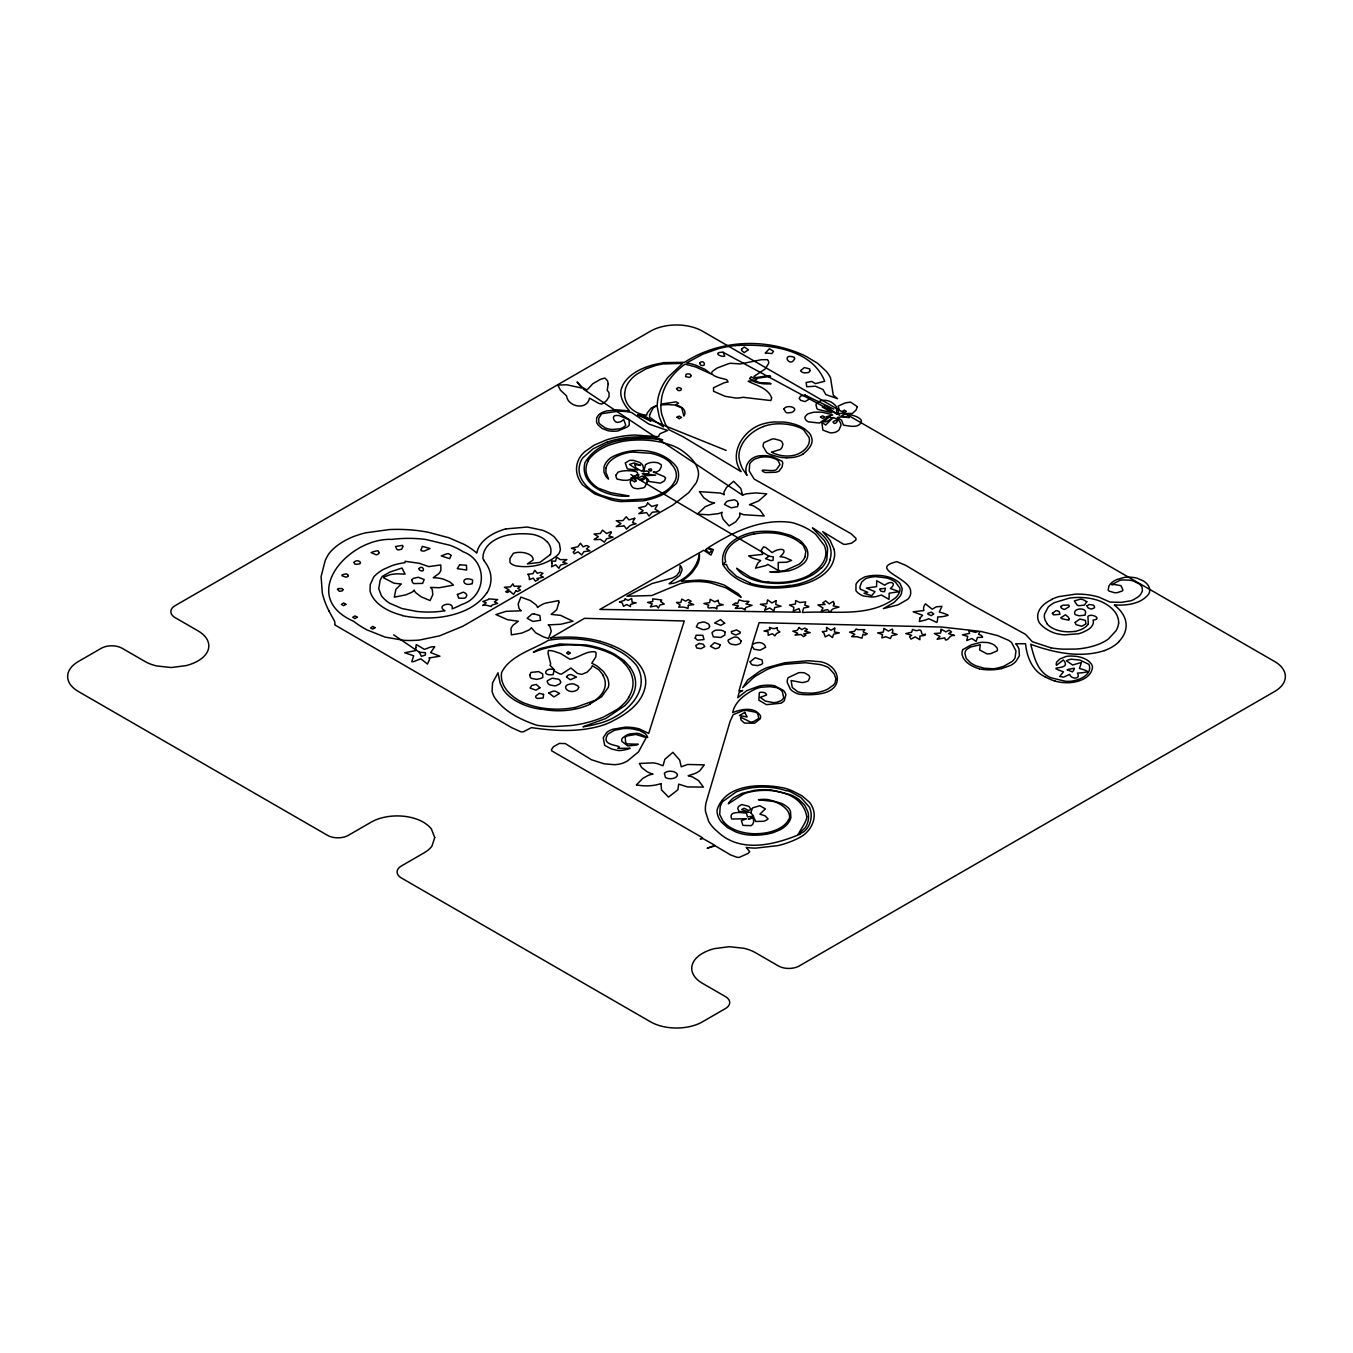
<?xml version="1.0" encoding="UTF-8"?>
<svg xmlns="http://www.w3.org/2000/svg" width="1353" height="1353" viewBox="0 0 1353 1353"><rect width="100%" height="100%" fill="white"/><g stroke="black" fill="none" stroke-linecap="round" stroke-linejoin="round"><path stroke-width="1.5" d="M1088.302 623.97L1087.93 616.325C1092.057 612.841 1102.644 619.133 1093.072 620.08A18.587 10.739 0 0 1 1092.717 624.815L1091.262 626.997A20.887 12.059 0 0 1 1085.021 631.208A21.547 12.431 0 0 1 1078.375 633.779L1064.591 634.845A30.493 17.606 0 0 1 1056.794 633.694L1054.985 633.221A39.575 22.849 0 0 1 1039.087 622.363A37.478 21.631 0 0 1 1052.279 599.362M605.975 468.02L605.873 472.214L608.546 479.08A27.009 15.593 0 0 1 605.467 475.647L603.912 471.96L603.962 467.225A34.434 19.889 0 0 1 610.981 457.635C630.972 446.27 661.651 447.775 676.618 466.937A50.535 29.174 0 0 1 676.483 483.309L665.828 492.881A53.241 30.747 0 0 1 642.709 500.881L620.79 501.608A42.873 24.76 0 0 1 611.218 499.9L594.593 493.896L582.568 484.898A65.164 37.63 0 0 1 577.849 461.508L579.338 458.193A54.154 31.271 0 0 1 584.581 451.851L594.102 445.188L606.161 440.046A67.413 38.916 0 0 1 634.828 435.023L658.674 436.731L659.131 435.057A10.401 6.004 0 0 1 660.281 433.603L667.621 430.491L648.696 423.979L631.428 412.445A38.172 22.037 0 0 0 618.22 411.177L601.628 413.747L598.736 418.331L598.787 422.424A12.887 7.442 0 0 0 600.208 424.385L605.315 427.988A16.219 9.37 0 0 0 612.114 429.493L619.945 428.816A10.892 6.291 0 0 0 623.462 427.176L624.663 426.347A5.344 3.095 0 0 0 625.746 425.096L623.716 419.548L620.976 421.595A5.886 3.399 0 0 1 618.778 422.119C614.752 424.132 610.474 415.32 616.207 415.472A10.418 6.021 0 0 1 619.319 415.642L629.162 419.819L629.23 425.13A22.037 12.718 0 0 1 627.2 427.074L617.949 430.947A13.885 8.017 0 0 1 612.723 431.184L611.336 431.133A14.443 8.338 0 0 1 607.48 430.558L602.153 428.461L598.415 425.316A21.952 12.667 0 0 1 596.521 421.612L596.707 417.789L598.55 414.982A14.748 8.524 0 0 1 602 412.631A18.519 10.689 0 0 1 606.567 410.974L617.036 409.824L629.483 410.94C624.139 404.733 618.676 396.328 621.602 387.821M804.934 556.996L805.813 551.364L803.547 545.919A25.944 14.984 0 0 0 800.519 542.925M660.957 783.641L661.549 789.915L668.517 797.086L677.954 789.695L678.665 784.148L687.476 786.922L703.408 787.091L698.571 780.58L692.618 777.028A18.553 10.706 0 0 0 688.153 775.743L695.222 773.426A27.686 15.982 0 0 0 699.856 770.669L704.321 764.868L687.662 764.462L681.252 766.813L679.696 760.098L672.881 752.336L664.83 759.337L663.021 765.764L657.744 763.802A25.893 14.951 0 0 0 653.178 762.855L639.394 763.464L641.61 767.54L646.971 771.616A29.665 17.132 0 0 0 652.992 774.136A17.149 9.894 0 0 0 648.493 775.286L642.793 778.381L636.468 784.841M550.485 554.493L539.965 562.374L527.366 563.897L532.93 560.125A5.344 3.078 0 0 0 533.082 558.874L532.93 558.434A11.196 6.461 0 0 0 530.883 555.508L529.344 554.493A13.834 7.983 0 0 0 517.81 552.43A12.025 6.934 0 0 0 513.345 553.326L509.929 558.586L509.996 562.408A8.338 4.82 0 0 0 511.637 564.083L513.294 564.945A14.612 8.439 0 0 0 516.017 565.875C530.934 568.429 547.694 564.658 558.671 553.986A29.969 17.301 0 0 0 560.362 549.284L559.381 543.483L554.392 537.04A40.556 23.407 0 0 0 542.756 530.325L527.399 527.027L506.208 528.888M486.573 593.138C476.087 608.596 456.79 615.175 438.998 617.357A73.316 42.332 0 0 1 402.602 615.716M1119.083 641.576L1117.866 642.76A43.397 25.064 0 0 1 1104.488 650.573M803.022 453.999C807.859 450.075 814.1 444.122 811.529 437.273A29.174 16.845 0 0 0 809.128 432.892L804.883 429.053A34.958 20.177 0 0 0 783.252 422.035L773.73 422.001A28.142 16.253 0 0 0 764.952 423.421C744.674 427.751 727.643 452.663 741.072 471.622L683.096 436.765L669.228 429.865L665.422 424.284L661.854 414.711A101.424 58.568 0 0 1 660.957 404.919M769.045 556.201L765.51 558.586L770.331 560.463A4.871 2.807 0 0 0 771.92 560.497L773.07 560.362L773.256 556.827L769.045 556.201L630.904 474.632M616.579 709.801L603.878 716.836A82.516 47.643 0 0 1 572.031 725.462L554.527 726.595A70.779 40.861 0 0 1 537.023 725.309C521.243 719.965 504.246 711.881 494.606 697.556A57.689 33.318 0 0 1 492.069 691.079L492.56 682.893L497.989 672.796L500.272 683.62L503.519 690.131A58.314 33.673 0 0 0 519.772 702.951L522.173 704.067A53.748 31.034 0 0 0 535.619 708.38L541.386 709.361M962.862 649.575L971.369 644.806L979.724 642.624A11.517 6.647 0 0 1 982.193 642.286L987.149 642.506A14.697 8.49 0 0 1 994.709 645.381L997.009 647.884A11.027 6.376 0 0 1 997.279 650.776L990.684 653.668A9.319 5.378 0 0 1 986.827 653.803L979.623 649.914L980.282 644.738L970.676 646.954L966.499 649.541A19.5 11.264 0 0 0 964.909 653.414L966.127 658.218L970.253 662.564A29.394 16.963 0 0 0 976.511 666.031L984.206 668.23L992.595 668.737A19.737 11.399 0 0 0 997.668 668.044L1003.706 666.285L1011.824 661.685A23.305 13.462 0 0 0 1015.122 657.71L1015.951 650.928L1011.587 642.523A31.812 18.367 0 0 0 1008.628 640.358L997.449 635.538L980.113 631.259L978.557 634.286L980.756 635.166A6.241 3.602 0 0 1 982.109 636.35L982.566 637.28L977.424 637.466L976.156 641.423L971.826 638.481L966.786 640.561L967.733 636.384L962.423 634.845L969.644 633.373L968.647 630.549L975.564 632.358L978.659 631.174L941.789 627.048L759.118 622.668L752.217 644.688C756.327 641.745 764.141 641.204 765.646 647.275L760.014 650.218L753.993 649.22L752.048 645.888L738.907 691.163L742.662 690.504L739.076 692.651L737.757 697.708L746.771 690.622L759.422 685.988A26.451 15.272 0 0 1 769.519 685.193L770.906 685.261A14.866 8.592 0 0 1 774.812 685.836L783.387 690.402A21.208 12.245 0 0 1 785.873 694.782L784.25 700.719A14.968 8.642 0 0 1 781.002 703.188L766.458 704.676L758.83 700.161L759.337 692.685A3.129 1.81 0 0 1 760.42 692.313L762.923 692.313A5.869 3.382 0 0 1 765.223 693.04L766.559 694.427A2.537 1.471 0 0 1 766.373 695.087L760.234 697.353L765.324 701.091L773.392 702.613A11.247 6.494 0 0 0 777.011 702.224L781.07 700.685A12.904 7.442 0 0 0 783.691 697.522L782.372 691.671A18.993 10.959 0 0 0 779.497 689.1A17.775 10.266 0 0 0 776.943 687.696L770.026 686.647L760.893 687.256A29.681 17.132 0 0 0 755.65 688.897C745.807 693.632 735.034 701.125 732.7 712.541C741.326 709.124 754.467 706.367 760.386 715.636A9.505 5.48 0 0 1 760.521 717.378A6.883 3.974 0 0 1 760.285 718.697L754.653 723.195L744.556 723.094L741.41 720.405A11.061 6.376 0 0 1 740.666 718.071L740.751 717.225L750.78 722.198A15.272 8.811 0 0 0 753.841 721.453L758.847 718.308L757.697 713.775A9.539 5.513 0 0 0 755.481 712.152L746.518 710.46A18.249 10.536 0 0 0 742.848 710.697L733.174 714.672L730.062 721.487L706.351 801.652A76.056 43.905 0 0 0 705.505 811.496L708.6 821.153A63.574 36.7 0 0 0 717.665 831.723C740.362 853.523 774.592 844.898 800.113 834.175L798.016 834.006C807.876 832.822 812.747 820.155 810.768 811.377A67.684 39.068 0 0 0 809.5 807.234L800.841 797.492L790.71 791.826A32.76 18.908 0 0 0 786.516 790.49M663.545 492.492L659.452 494.589A46.577 26.891 0 0 1 644.924 499.037L623.919 500.221A50.636 29.242 0 0 1 604.013 496.128C590.754 492.526 575.786 479.757 579.71 464.671A43.584 25.166 0 0 1 582.94 457.754L593.104 448.807L607.311 441.873M594.288 700.617L574.991 707.602M589.705 704.169L601.679 696.727L608.275 687.409A36.446 21.039 0 0 0 608.782 684.483A50.974 29.428 0 0 0 607.108 677.007L603.353 671.342L597.502 666.369A38.662 22.324 0 0 0 591.751 663.258L595.861 656.78L596.098 653.161A8.794 5.074 0 0 0 595.151 651.808C585.832 650.759 578.594 657.947 570.019 659.283L560.666 653.567L553.512 651.097A19.297 11.145 0 0 0 548.439 650.438L547.999 653.279L550.671 663.917A12.837 7.408 0 0 1 550.011 665.287L554.493 669.904C546.206 666.302 540.304 676.331 553.123 674.589L553.918 670.851L559.736 673.879A3.721 2.148 0 0 0 561.596 674.031L570.983 667.993L577.359 673.354L581.655 674.403L587.084 672.187L591.176 667.976A29.462 17.014 0 0 0 592.276 665.693L598.889 669.82L603.489 675.485M1104.488 650.573C1080.37 658.37 1053.919 652.721 1030.732 644.299C1033.692 655.545 1036.499 668.467 1046.698 675.519A35.127 20.278 0 0 0 1051.129 677.836L1065.674 681.303A21.293 12.295 0 0 0 1073.589 680.897M763.481 426.567C750.932 431.049 738.264 443.226 738.958 457.314A106.16 61.291 0 0 0 742.476 468.713L747.008 475.427C742.966 466.227 750.036 456.79 759.49 455.826A22.24 12.837 0 0 1 772.834 456.824L782.051 461.204A14.9 8.608 0 0 1 782.778 463.166L782.068 467.005L778.973 471.25A20.819 12.025 0 0 1 775.523 472.282L765.629 472.569A7.628 4.397 0 0 1 763.143 471.554C758.12 468.02 773.848 472.518 776.605 469.44L780.004 464.468L778.076 460.629A13.276 7.661 0 0 0 775.607 458.988L770.821 457.399A16.743 9.674 0 0 0 759.845 457.399L755.786 458.633A13.192 7.611 0 0 0 752.606 460.629A19.01 10.976 0 0 0 749.731 463.876L749.224 471.013L754.128 479.047L850.749 533.522L855.789 538.122A9.133 5.277 0 0 1 855.891 539.982L851.646 543.162L845.456 544.396A7.103 4.11 0 0 1 843.257 544.109L822.709 531.661L830.032 540.202L834.141 549.419M1075.06 631.614L1081.284 629.5A22.375 12.921 0 0 0 1088.336 623.97M1001.626 668.568L1010.59 665.422A24.371 14.071 0 0 0 1016.154 661.11L1019.367 655.799L1018.995 649.068A35.854 20.701 0 0 0 1015.68 643.757L1025.523 643.707C1026.826 656.848 1032.305 671.02 1045.108 676.821M620.959 441.585L610.271 444.697A56.555 32.641 0 0 0 593.477 454.439L590.517 457.432A52.699 30.426 0 0 0 588.166 460.612M753.841 533.911L748.649 535.264A45.292 26.147 0 0 0 726.24 552.125L725.208 555.339A38.949 22.494 0 0 0 725.715 561.901L722.891 564.167C719.221 542.367 745.604 531.053 763.549 531.306A45.41 26.214 0 0 1 779.988 532.456L790.626 535.348L799.2 539.881A32.996 19.06 0 0 1 803.936 544.633C809.5 550.164 809.263 559.652 802.633 564.167A33.385 19.28 0 0 1 788.241 570.949L776.115 572.353A26.35 15.204 0 0 1 769.857 571.845L779.869 571.389L767.743 564.37A11.703 6.748 0 0 1 766.001 565.554L755.549 568.159L757.798 563.152L760.69 560.548L752.606 558.129A23.17 13.378 0 0 1 748.716 555.88L762.618 554.392L761.367 549.944L763.582 546.883A11.23 6.477 0 0 1 765.883 547.559L772.14 552.65C778.838 547.508 789.949 548.117 780.106 556.743A15.898 9.167 0 0 1 784.977 557.504L791.59 560.43L786.516 562.273L778.195 562.408L778.296 569.292L779.616 571.237A26.265 15.171 0 0 0 785.416 570.391L799.133 564.218A35.499 20.498 0 0 0 804.934 556.996M805.018 395.11L800.553 396.057L799.2 398.357L800.688 400.336L805.001 401.604L810.413 398.425L805.018 395.11L833.803 409.096M799.133 585.511C773.037 590.635 738.281 589.756 722.773 564.438L726.595 564.607A35.719 20.616 0 0 0 728.574 568.852L736.489 576.327L750.086 582.957M723.026 352.237C712.439 352 720.422 357.547 724.751 356.11L723.026 352.237L839.706 415.286M663.156 362.638L684.533 362.3C712.371 344.338 747.346 339.299 779.396 346.926A102.71 59.295 0 0 1 805.965 356.296L817.601 363.281L826.429 371.466A66.179 38.205 0 0 1 830.556 377.994L833.279 395.228L837.524 398.678L825.787 394.552L822.962 389.529L815.47 386.214L806.76 386.755L806.134 382.51L811.749 381.445L815.419 383.609L824.704 381.275C811.445 347.873 766.83 343.747 735.609 345.556M630.938 451.97L650.979 453.34A43.617 25.183 0 0 1 664.408 458.177L666.217 459.36A45.292 26.147 0 0 1 670.851 463.284M660.957 404.919L668.433 404.547A24.253 14.004 0 0 0 674.369 404.919L681.692 407.862L683.874 416.031L684.753 414.339A14.832 8.558 0 0 0 679.527 406.171L675.722 404.784L678.58 403.126L676.077 401.875L661.16 404.057C661.076 387.618 672.34 373.411 685.058 364.126L695.73 366.984L711.171 374.02L705.184 369.454L695.797 365.225A48.979 28.278 0 0 0 686.732 362.858L702.714 354.215L718.24 348.736A67.735 39.119 0 0 1 735.592 345.539M533.911 613.822L539.864 615.514L540.524 620.3L532.93 621.433L527.163 618.321L531.763 614.194A4.719 2.723 0 0 1 533.911 613.822M1114.635 604.96C1126.508 605.62 1140.427 604.199 1148.46 594.373A21.005 12.126 0 0 0 1149.576 591.735L1149.678 589.164A24.05 13.885 0 0 0 1143.42 580.961L1137.264 578.255A17.995 10.384 0 0 0 1130.753 577.241A16.726 9.657 0 0 0 1124.36 577.393L1116.8 579.541A23.677 13.665 0 0 0 1108.885 586.069L1108.175 590.009A6.055 3.501 0 0 0 1109.24 591.143L1114.382 592.665A10.063 5.818 0 0 0 1117.392 592.631L1122.161 591.024A5.108 2.96 0 0 0 1122.956 589.925L1120.893 585.646L1114.415 584.496A13.665 7.881 0 0 0 1111.692 584.75L1119.54 580.437A14.528 8.389 0 0 1 1122.652 579.947L1129.095 580.116A18.519 10.689 0 0 1 1133.679 581.114L1139.649 584.208A14.071 8.118 0 0 1 1141.12 585.866A14.511 8.372 0 0 1 1142.169 587.557L1142.406 591.109L1140.545 594.542A23.39 13.513 0 0 1 1137.095 597.569L1134.93 598.821A15.729 9.082 0 0 1 1131.091 600.715L1121.755 602.322L1110.086 602.119L1099.093 597.214A45.799 26.434 0 0 0 1075.956 594.102L1058.756 596.622A36.007 20.785 0 0 0 1052.076 599.193M786.82 457.821L784.808 457.754A25.267 14.595 0 0 1 777.011 456.519L772.648 455.183A14.731 8.507 0 0 1 766.745 452.595L763.092 446.439A21.039 12.143 0 0 1 763.955 442.617L772.089 439.015A6.291 3.636 0 0 1 774.829 439.032L780.089 440.469A7.56 4.363 0 0 1 781.763 441.619L782.947 444.122L782.102 447.268A18.739 10.824 0 0 1 780.343 449.467L771.464 452.156C783.167 458.312 800.029 457.821 807.792 445.83A31.829 18.384 0 0 0 809.111 437.526L803.699 429.95A23.677 13.665 0 0 0 799.065 427.345L795.023 425.958A34.772 20.075 0 0 0 783.759 423.979L781.408 423.844A29.022 16.76 0 0 0 763.413 426.499M419.362 652.264L425.434 652.653L425.4 655.021L421.426 656.357L419.362 652.264L393.622 634.828M979.318 668.889L980.587 669.109A33.47 19.331 0 0 0 1001.609 668.568M1051.01 647.85L1032.373 641.745L1025.473 634.337L970.372 604.047L905.867 565.402L896.904 561.647C867.425 568.784 911.432 578.035 910.637 591.751A23.644 13.648 0 0 1 910.417 594.948A21.817 12.6 0 0 1 907.677 599.345L898.071 604.842L883.323 608.647L894.13 602.423L899.593 596.825A33.639 19.416 0 0 0 901.487 593.426L902.214 588.64L900.033 583.532A18.908 10.925 0 0 0 895.72 580.183A24.016 13.868 0 0 0 885.2 576.209L883.188 575.837A27.432 15.847 0 0 0 874.731 575.397A25.217 14.562 0 0 0 864.567 577.004L860.288 579.439A24.658 14.24 0 0 0 856.009 584.175L855.908 590.483A14.815 8.558 0 0 0 858.276 593.088L858.952 593.561A13.04 7.526 0 0 0 863.637 595.98L871.197 597.011A17.893 10.334 0 0 0 875.915 596.639L881.53 595.032L889.006 599.379L889.158 593.223L899.221 591.65L890.359 588.487C896.785 583.735 891.644 579.608 884.727 585.223L876.727 580.708L876.575 586.627L866.41 588.081L874.985 591.667L871.687 595.692L864.009 593.24L867.747 592.276L860.204 589.164A27.686 15.982 0 0 1 860.034 586.475L861.675 582.078L864.973 579.152A12.803 7.391 0 0 1 869.556 577.477L870.351 577.308A18.993 10.959 0 0 1 875.949 576.649L886.824 578.002A24.929 14.393 0 0 1 895.5 582.145L899.846 588.065A19.027 10.976 0 0 1 899.711 591.396A31.965 18.452 0 0 1 895.652 597.705C869.116 618.152 833.431 610.423 802.397 612.503L803.614 608.038L808.215 607.108A2.249 1.302 0 0 0 808.874 606.482L804.764 605.18L805.711 601.899L799.877 602.491L795.649 600.58L795.429 604.047L789.492 605.028L793.89 607.345L793.281 611.049L798.997 608.596L800.283 612.216L599.836 609.442L703.763 550.265L710.968 555.085L713.352 549.622L708.177 547.728C732.531 532.321 760.978 518.3 790.676 522.376A24.523 14.156 0 0 1 796.663 524.017A61.088 35.279 0 0 1 815.876 534.503L824.214 545.377A51.566 29.766 0 0 1 811.259 573.604M663.071 442.634L672.018 445.425A48.809 28.176 0 0 1 681.286 450.092C688.863 455.572 697.252 462.608 698.436 472.501A43.634 25.2 0 0 1 697.827 478.252A56.741 32.76 0 0 1 696.102 482.987L688.745 492.644L672.83 505.041L462.827 626.27L439.573 635.842L419.633 640.02A50.281 29.022 0 0 1 412.479 640.426A49.52 28.599 0 0 1 403.634 640.307L384.979 637.077L366.917 629.855A99.834 57.638 0 0 1 353.809 621.416C297.068 596.419 348.195 537.445 391.964 539.39A79.641 45.985 0 0 1 425.603 539.424L450.38 545.394A65.299 37.698 0 0 1 463.2 551.804C488.027 560.852 487.266 596.538 461.627 604.52A74.364 42.924 0 0 1 452.105 608.884C454.591 600.444 434.685 605.062 444.985 610.744L440.757 611.336A61.832 35.702 0 0 1 416.47 611.387L401.892 608.512L389.732 603.252A40.201 23.204 0 0 1 383.339 598.009A34.958 20.177 0 0 1 381.258 595.455L378.739 588.656L380.142 580.336A54.56 31.508 0 0 1 382.358 576.344L390.019 572.015L401.993 568.023L405.105 574.146L397.528 573.824A26.959 15.559 0 0 0 390.087 574.704L384.184 576.936A2.841 1.641 0 0 0 383.559 577.832L394.095 583.244L401.317 583.972L395.922 589.282L394.315 597.18L405.849 594.863L411.786 592.326A14.308 8.27 0 0 0 413.883 590.466L414.204 590.026A18.671 10.773 0 0 0 415.675 592.648L421.223 596.859L430.085 600.563L432.791 594.796L432.351 589.773A15.779 9.116 0 0 0 430.491 587.405L439.319 587.726L453.407 585.139L450.059 582.061L443.869 579.287A23.559 13.598 0 0 0 436.376 577.883L433.231 577.748L438.913 573.554A24.134 13.936 0 0 0 440.909 570.154L440.807 564.945L428.749 566.603L419.159 563.271L405.071 561.309L404.919 562.713A41.842 24.151 0 0 0 392.184 565.571L383.457 569.376A49.503 28.582 0 0 0 373.699 576.987L370.248 584.597L370.029 590.872A54.306 31.356 0 0 0 402.771 615.48M1055.239 681.151L1053.784 680.728A57.502 33.199 0 0 1 1045.108 676.821M650.607 421.138L637.669 414.762L726.172 450.431M611.59 647.258L621.145 652.214A86.744 50.078 0 0 1 636.773 665.744C653.009 692.804 621.399 718.832 596.927 723.906A56.285 32.489 0 0 1 582.974 726.764L605.586 718.595L624.714 705.742A81.434 47.017 0 0 0 633.559 693.345A72.402 41.808 0 0 0 629.602 666.741M583.312 389.089L742.577 495.181A17.082 9.86 0 0 1 746.687 493.794L755.82 492.915L766.711 493.845L758.695 500.914L749.444 504.686A17.589 10.147 0 0 1 753.739 505.988L759.912 510.047L764.208 516L743.643 514.698A16.49 9.522 0 0 1 739.668 513.024L739.82 513.988A20.024 11.551 0 0 1 739.482 516.778L735.761 521.801L729.098 525.86L723.212 519.4L721.555 515.036A16.168 9.336 0 0 1 722.181 512.28A19.568 11.298 0 0 1 717.936 513.717L708.617 514.783L697.37 514.123L705.167 506.749L714.553 502.826L712.862 502.589A13.462 7.763 0 0 1 709.26 501.54L703.695 497.701L699.416 491.613L720.185 493.05A17.724 10.232 0 0 1 724.227 494.758A17.538 10.114 0 0 1 724.075 491.9L726.426 487.537L733.614 481.296L740.801 488.45L742.577 495.181M623.632 662.496L620.959 660.061A62.272 35.956 0 0 0 612.875 654.548C588.267 642.286 558.654 641.779 533.386 652.383A37.157 21.445 0 0 1 540.253 648.594L559.685 643.977L586.137 644.941A69.003 39.846 0 0 1 614.482 654.159L624.105 660.67L629.686 666.725M547.322 541.944L543.754 538.849A25.876 14.934 0 0 0 533.133 534.469A43.567 25.149 0 0 0 513.92 534.232C500.627 535.111 482.446 543.111 482.953 558.637A10.046 5.801 0 0 0 484.019 560.108M723.5 821.964L719.678 814.455L720.219 806.625A50.602 29.208 0 0 1 722.688 801.585L736.167 791.962A46.002 26.553 0 0 1 786.245 790.761M1047.205 623.834L1045.209 620.334A34.332 19.821 0 0 1 1044.482 614.161L1048.186 607.108A26.485 15.289 0 0 1 1050.571 605.062A30.544 17.623 0 0 1 1054.444 602.609L1069.36 598.111A39.541 22.832 0 0 1 1088.235 598.094C1098.45 599.497 1108.953 603.827 1115.227 612.334A47.93 27.669 0 0 1 1118.643 623.056M328.897 610.863L334.631 621.331A29.884 17.251 0 0 1 334.8 624.883L511.688 727.66L520.871 731.821A5.818 3.366 0 0 0 523.476 731.719L531.425 727.61C554.442 731.026 578.492 732.43 601.07 725.749A58.805 33.943 0 0 0 609.713 722.485C624.646 715.162 641.051 705.065 645.026 687.595A72.673 41.96 0 0 0 643.064 670.665A81.298 46.932 0 0 0 600.478 641.423M660.957 783.641A29.225 16.879 0 0 1 636.451 784.841M611.438 647.377A69.815 40.302 0 0 0 548.472 640.273C533.167 649.525 509.489 655.816 501.574 672.644C499.545 686.275 511.485 697.252 522.715 702.478A33.791 19.517 0 0 0 526.909 704.017A55.287 31.914 0 0 0 574.907 707.433M623.53 662.53A71.371 41.199 0 0 1 628.57 697.37M628.773 697.421A69.578 40.167 0 0 1 616.545 709.784M589.874 704.304A49.672 28.684 0 0 1 541.572 709.073M603.032 675.57A45.427 26.231 0 0 1 594.491 700.719M753.942 534.08A39.846 23.001 0 0 1 800.316 543.01M637.669 414.779A14.545 8.406 0 0 1 650.59 421.138M803.141 454.067A20.785 11.991 0 0 1 786.82 457.737M834.091 549.419A55.913 32.269 0 0 1 833.414 560.785A55.761 32.201 0 0 1 799.031 585.359M789.983 585.342A52.141 30.104 0 0 1 749.883 583.16M790.135 585.612A61.46 35.482 0 0 0 799.133 583.803A55.084 31.812 0 0 0 830.049 559.99M829.829 559.956A59.904 34.586 0 0 0 812.426 527.907L824.265 540.54A64.623 37.309 0 0 1 827.647 549.183L826.751 559.804A51.448 29.698 0 0 1 821.457 568.108M821 567.972A48.843 28.193 0 0 1 769.942 583.075A40.658 23.475 0 0 1 736.641 568.226L750.086 577.004L761.739 581.232A28.582 16.507 0 0 0 767.946 582.145M811.563 573.79A46.425 26.806 0 0 1 768.014 581.942M1051.01 647.85A63.997 36.937 0 0 0 1063.221 649.169L1075.703 649.068A50.078 28.92 0 0 0 1098.873 644.146A39.727 22.933 0 0 0 1108.581 638.836L1116.107 630.65A51.718 29.851 0 0 0 1118.66 623.056M1074.925 631.327A23.762 13.716 0 0 1 1047.104 623.851M1114.331 605.095A57.959 33.47 0 0 1 1118.914 641.525M1073.538 680.796A23.593 13.615 0 0 0 1088.844 664.323L1079.931 660.078L1071.356 659.215A9.268 5.361 0 0 0 1068.413 659.875L1066.367 660.822L1072.658 664.999L1081.436 662.446L1079.44 668.45L1084.057 669.82A22.663 13.073 0 0 1 1088.049 671.748A36.835 21.276 0 0 1 1077.377 673.084C1081.351 679.46 1071.119 679.561 1069.631 674.369L1063.712 677.092L1059.636 676.517L1063.509 671.764C1042.3 664.678 1073.386 671.697 1063.357 659.96L1056.422 665.355L1056.27 663.883A12.566 7.255 0 0 1 1056.913 661.82L1059.974 658.911L1065.995 656.493A18.35 10.587 0 0 1 1071.813 656.019L1076.413 656.357A21.919 12.651 0 0 1 1089.351 661.718L1091.431 664.12A18.249 10.536 0 0 1 1092.48 667.452C1091.008 678.902 1076.328 683.045 1066.333 682.724A28.024 16.185 0 0 1 1055.239 681.151M979.369 668.839A31.931 18.435 0 0 1 963.048 657.44L962.101 654.615A24.726 14.274 0 0 1 962.846 649.575M756.767 833.752A35.026 20.227 0 0 1 723.838 821.88M788.664 819.461A33.571 19.382 0 0 1 756.767 833.668M789.171 819.529A27.956 16.135 0 0 0 785.112 808.029A32.371 18.688 0 0 0 779.396 803.851L777.637 802.989A30.679 17.724 0 0 0 773.831 801.5L758.407 799.724A23.052 13.31 0 0 1 768.403 799.623L781.273 803.276A34.417 19.872 0 0 1 787.361 807.048L788.579 808.113A28.312 16.337 0 0 1 790.507 811.479L790.879 817.601A35.466 20.481 0 0 1 779.802 829.913L773.679 832.501A42.18 24.354 0 0 1 752.708 835.19L750.915 835.105A37.698 21.766 0 0 1 745.537 834.598A36.26 20.938 0 0 1 735.592 831.858L727.61 827.681L721.724 822.421A47.27 27.297 0 0 1 717.039 810.159C724.988 783.455 762.297 783.218 785.028 788.241A64.217 37.072 0 0 1 791.877 790.659L801.974 795.801L809.432 802.211A40.032 23.119 0 0 1 812.155 806.608C817.652 817.432 811.428 830.438 801.652 836.357A72.081 41.622 0 0 1 777.992 845.608L755.701 848.111A46.915 27.094 0 0 1 746.196 847.435L749.731 851.646A27.229 15.729 0 0 1 747.921 853.472L739.414 857.312A7.323 4.228 0 0 1 737.047 857.312L730.654 854.961L715.196 845.845L707.145 848.213L714.925 845.371L703.239 838.708L700.245 838.928L702.562 837.761L551.787 750.898A6.477 3.738 0 0 1 551.466 749.647L553.445 746.704L559.347 743.423L565.283 743.575L591.43 759.743L604.081 763.802L614.431 764.682A19.771 11.416 0 0 0 620.215 763.904L622.498 763.278A42.112 24.32 0 0 0 627.538 760.91L638.548 751.845L646.21 737.622L635.876 734.442L627.065 735.964A6.444 3.721 0 0 0 625.221 737.385L625.576 742.222A18.671 10.773 0 0 0 626.963 743.913L638.21 744.218A7.56 4.363 0 0 1 636.586 745.029L627.775 745.926L622.059 741.545A8.828 5.091 0 0 1 621.585 740.277A11.247 6.494 0 0 1 622.752 737.757L626.557 735.102A14.984 8.659 0 0 1 630.549 733.816L636.502 733.343A11.703 6.765 0 0 1 639.445 733.715L647.715 737.453L646.92 735.677A16.557 9.556 0 0 0 644.823 733.377L639.411 730.502L632.426 728.861A26.333 15.204 0 0 0 623.209 728.591L614.6 730.231L608.275 733.816A12.752 7.357 0 0 0 606.922 736.083C601.138 747.076 625.39 744.657 617.78 748.361L630.126 748.26L628.621 748.835A21.563 12.448 0 0 1 618.456 750.594L611.657 749.038L604.673 745.385L603.252 737.689L606.956 732.193A22.477 12.972 0 0 1 612.588 729.318L625.171 727.17A29.428 16.98 0 0 1 639.614 729.013L648.713 733.394L684.263 620.976L584.513 618.321L550.485 638.109A77.29 44.615 0 0 1 600.512 641.39M328.931 610.863A202.696 117.034 0 0 1 322.318 593.02L321.084 576.581L325.244 560.396A119.267 68.851 0 0 1 329.1 553.411A73.333 42.332 0 0 1 352.693 536.904A70.457 40.675 0 0 1 365.631 532.845L389.309 529.564A99.547 57.469 0 0 1 428.038 532.203L448.858 537.75L464.13 544.396A78.119 45.106 0 0 1 476.459 552.819M476.882 552.853A52.158 30.104 0 0 1 506.123 528.803M547.356 541.944A34.518 19.923 0 0 1 550.383 554.476M483.596 560.227A74.703 43.127 0 0 1 486.776 593.172M621.01 441.67A60.885 35.144 0 0 1 663.071 442.651M588.42 460.663A48.674 28.109 0 0 0 598.161 488.112L610.744 492.729L629.094 495.942C610.304 498.208 579.202 486.37 584.868 462.895C599.886 436.715 636.299 436.664 662.682 439.793A59.735 34.485 0 0 0 607.497 442.042M674.437 481.617A40.996 23.661 0 0 1 663.494 492.475M670.513 463.402A38.73 22.358 0 0 1 674.707 481.668M606.009 468.02A33.504 19.348 0 0 1 631.005 452.156M621.72 387.837A55.287 31.914 0 0 1 663.274 362.908M823.554 421.527L825.482 421.916A31.542 18.215 0 0 0 832.924 417.739L825.651 425.028L821.778 422.322L822.912 430.153L830.082 432.808A8.524 4.922 0 0 0 832.653 432.791L835.275 432.283A13.023 7.509 0 0 0 839.063 429.882L840.974 425.265A19.263 11.112 0 0 0 837.997 419.582L833.313 417.519A4.194 2.418 0 0 1 831.791 417.739L826.294 416.758L832.704 414.982L830.167 414.086L821.728 412.158L814.388 412.158A13.834 7.983 0 0 0 810.176 413.189A7.442 4.296 0 0 0 807.251 414.306L805.187 416.623A9.437 5.446 0 0 0 805.069 418.601L806.236 420.445A7.458 4.313 0 0 0 808.722 421.865L819.512 423.066C822.607 420.563 838.978 409.824 823.554 421.527M379.026 552.531L378.857 553.377A3.569 2.063 0 0 1 378.163 554.104L376.303 554.831L371.077 552.616L373.513 551.669A14.832 8.575 0 0 1 378.011 550.772L379.026 552.531M718.122 601.036L719.306 603.861L723.212 604.808L717.056 605.975L716.802 609.002C714.113 605.417 705.031 610.846 708.752 605.146L703.898 603.472L709.75 602.643L710.156 599.311L714.841 601.831L718.257 600.191L718.122 601.036M624.629 393.283C624.19 405.359 635.183 414.525 646.683 415.168A26.925 15.543 0 0 1 647.343 412.902L651.216 408.082L657.237 405.139A124.628 71.946 0 0 1 668.094 377.166L682.69 363.365L662.919 363.974A47.169 27.229 0 0 0 655.173 365.614L645.956 368.912L636.451 374.443A57.114 32.979 0 0 0 625.509 388.615L624.629 393.283M750.746 812.679L753.587 816.096L747.499 816.891L746.467 813.153C742.07 812.646 727.694 810.396 731.753 819.022L746.721 818.717L741.376 820.628L742.932 825.398L751.118 825.634A9.302 5.361 0 0 0 752.725 824.231L753.739 821.575L753.097 817.669L748.463 819.258L753.469 816.738L755.752 821.491L763.566 821.254A9.251 5.344 0 0 0 766.407 820.155L768.098 818.869L764.986 815.774L759.879 814.168L765.409 808.891L759.76 805.728L752.589 807.876L750.746 812.679M835.934 678.851L835.004 682.91A23.525 13.581 0 0 1 833.279 685.159L828.053 688.965A28.819 16.642 0 0 1 811.529 693.193L803.141 692.888A23.407 13.513 0 0 1 797.813 691.772L792.283 687.51L791.116 680.525L802.041 682.572A10.114 5.835 0 0 0 804.714 682.149L806.811 681.591A6.224 3.585 0 0 0 808.316 680.762L809.754 677.667A10.892 6.291 0 0 0 808.62 675.215L804.646 672.931A6.562 3.788 0 0 0 802.549 672.627L801.788 672.61A9.539 5.497 0 0 0 798.558 672.762L788.038 677.768A30.206 17.437 0 0 0 787.26 682.453L790.321 689.151A21.191 12.245 0 0 0 798.744 694.123A42.822 24.726 0 0 0 822.945 693.26C847.587 687.459 837.541 660.924 815.639 661.431A30.138 17.403 0 0 0 807.487 660.788L784.723 662.767L766.999 667.655A48.843 28.21 0 0 0 759.557 671.409L747.837 679.882L742.696 687.645L749.004 681.963A68.631 39.626 0 0 1 755.769 675.959L766.796 669.634A51.431 29.681 0 0 1 786.194 664.154L805.407 662.716L820.121 664.543A32.557 18.807 0 0 1 828.374 667.503L834.175 673.862L835.934 678.851M578.678 687.375L577.765 689.404A7.323 4.228 0 0 1 575.701 690.69C567.719 694.495 559.398 684.449 572.387 683.84A4.516 2.605 0 0 1 574.298 684.111L577.663 685.836A4.634 2.672 0 0 1 578.594 686.969L578.678 687.375M724.937 631.919L724.887 635.064L720.76 637.449L713.352 636.823L711.999 632.916A3.535 2.046 0 0 1 712.659 632.037L714.215 630.87A5.564 3.213 0 0 1 716.413 630.092L720.642 630.126A8.49 4.905 0 0 1 723.737 631.158L724.937 631.919M680.305 565.639L679.477 571.744L676.99 575.211A13.598 7.847 0 0 1 674.268 576.936A15.695 9.065 0 0 1 672.475 578.002L652.061 583.549L626.913 596.216L651.723 595.54L680.221 583.718A36.819 21.259 0 0 1 687.612 582.162L689.523 581.925A40.472 23.373 0 0 1 710.799 582.94L725.935 587.845L741.072 597.316A41.097 23.728 0 0 0 738.18 593.747L724.515 585.24A51.549 29.766 0 0 0 699.18 580.082L681.303 581.232A68.242 39.389 0 0 0 692.448 572.167L697.184 565.266A57.57 33.233 0 0 0 699.383 554.24C697.201 567.482 687.155 578.983 674.42 583.008A15.39 8.879 0 0 1 670.023 583.684L669.058 583.718L679.781 575.515L682.047 570.087A17.69 10.215 0 0 0 681.185 566.924L680.305 565.639M836.695 408.285L836.526 414.069L825.888 405.646L822.303 407.033L831.858 412.665L817.973 409.452A6.427 3.704 0 0 1 816.84 408.335L815.977 404.818A8.828 5.091 0 0 1 817.297 402.704C823.03 397.917 832.01 400.708 836.103 406.374A12.177 7.036 0 0 1 836.695 408.285M558.84 602.457L556.692 609.814L551.178 614.38L560.548 615.361L573.029 621.281L560.785 624.274L548.185 624.883A14.612 8.439 0 0 1 550.147 626.896L551.212 631.31L548.557 638.464A36.92 21.31 0 0 1 542.874 636.637L535.636 632.764L531.323 627.724A15.424 8.896 0 0 1 528.938 630.041L521.683 633.119L511.366 634.861L510.994 628.536A25.419 14.68 0 0 1 513.328 624.934L518.368 621.264L507.476 619.691L495.908 614.55L506.09 611.336L521.26 610.778A14.832 8.558 0 0 1 519.028 608.376L518.165 604.03L520.888 597.062L530.308 600.546L536.059 604.859A19.314 11.145 0 0 1 537.581 607.514A26.57 15.34 0 0 1 545.445 603.134L558.721 600.597L558.84 602.457M724.65 623.175L720.777 625.357L714.638 622.938L720.523 619.623L724.65 623.175M1075.161 622.431L1076.024 624.646L1081.842 626.27L1085.952 623.851L1085.36 620.367L1079.846 619.014L1075.161 622.431M771.565 397.731L771.531 398.442A12.887 7.442 0 0 1 770.77 400.556L743 397.292A18.435 10.638 0 0 1 735.846 398.036L725.123 396.311L713.589 391.288L713.471 387.787L723.889 382.882A25.859 14.934 0 0 1 728.1 381.901L726.679 379.669C721.809 378.197 714.012 377.233 711.475 373.343A13.023 7.526 0 0 1 712.727 371.145L717.191 367.999L728.066 363.872A9.099 5.243 0 0 1 730.316 363.281L740.615 363.94L761.418 359.695L767.506 359.644L768.25 360.879A13.75 7.949 0 0 1 768.724 363.264L765.274 368.895L753.925 376.455L755.617 377.656L767.76 375.796A9.826 5.666 0 0 1 770.635 376.303L757.832 378.163A5.75 3.315 0 0 0 756.902 378.857L756.242 379.753L751.084 376.777L749.528 378.755L759.862 382.645L768.538 383A5.057 2.909 0 0 1 770.28 383.406L771.109 383.762A23.086 13.327 0 0 1 752.082 380.683L748.141 381.292C756.242 385.402 768.318 388.243 771.565 397.731M776.013 600.664L775.844 604.571L781.087 606.245L774.694 607.548L773.95 610.863L769.722 607.971L764.614 610.271L766.221 606.499L760.335 604.301L766.847 603.726L767.54 599.853L771.937 602.931L776.013 600.664M539.932 687.781L535.94 690.165L530.072 688.085L531.83 685.379L536.295 684.483L539.932 687.781M354.114 562.358L354.638 563.897A1.725 0.998 0 0 0 355.264 564.184C366.173 564.725 357.192 557.791 354.114 562.358M573.334 552.125L574.298 553.8L578.002 551.821L581.705 554.95L583.887 551.652L589.942 550.857L586.424 548.844L589.147 546.68L586.965 545.665A2.232 1.285 0 0 0 585.849 545.648L583.16 546.9L580.454 543.213L577.951 546.697L571.389 548.253L575.482 549.538L573.334 552.125M925.249 634.303L925.148 634.895A1.962 1.133 0 0 1 924.454 635.47L919.871 636.062L919.922 639.732L915.203 636.891L910.941 639.106L909.605 636.756L911.651 635.284L905.749 633.559L911.618 632.24L912.582 629.348L914.138 630.058A8.253 4.769 0 0 0 916.945 630.684C924.387 627.623 918.721 636.519 925.249 634.303M634.794 464.536L635.825 467.766L641.948 471.334A10.587 6.105 0 0 0 643.521 468.95L642.912 465.5A14.308 8.253 0 0 0 639.09 462.151L633.864 460.494A10.367 5.987 0 0 0 629.483 460.426L625.255 462.98L627.335 468.916L637.855 470.066L629.483 464.4L634.185 462.929L640.544 465.314L634.794 464.536M857.345 406.712L856.043 410.094L852.339 413.477L837.761 413.443L838.911 409.993L836.56 409.688L839.08 409.215L838.133 406.103L844.576 403.177A16.828 9.725 0 0 1 850.766 402.213L857.345 406.712M1068.938 619.014L1068.752 620.164L1062.426 618.845A7.847 4.533 0 0 1 1060.752 617.78L1065.487 614.803L1068.38 617.222A9.2 5.311 0 0 1 1068.938 619.014M880.025 589.045L880.093 590.009A4.685 2.706 0 0 0 881.057 591.21L883.898 591.768A4.008 2.317 0 0 0 884.761 591.143L885.403 588.234L880.025 589.045M750.154 661.82L751.067 663.816A5.277 3.044 0 0 0 752.674 664.949L757.409 665.591L761.384 664.475A5.327 3.078 0 0 0 762.635 663.224L762.06 659.96L755.16 657.727L750.154 661.82M616.038 475.055L616.004 475.867A16.879 9.742 0 0 0 617.036 479.08L621.788 480.061A20.481 11.822 0 0 0 627.132 480.298L636.857 477.795A8.879 5.124 0 0 0 638.109 476.56L638.853 474.531L630.972 478.167C646.785 471.098 630.583 470.184 623.158 470.929A17.2 9.928 0 0 0 618.017 472.163L616.038 475.055M1085.478 613.061L1085.106 615.125L1079.136 615.801L1075.652 614.769A2.994 1.725 0 0 1 1074.857 614.127C1072.405 607.751 1087.085 607.176 1085.478 613.061M676.551 388.582L677.954 390.357A2.317 1.336 0 0 0 679.426 390.577L679.967 390.493A2.029 1.167 0 0 0 681.049 389.935L681.354 389.123A3.535 2.029 0 0 0 680.965 388.277L678.529 387.465L676.551 388.582M741.207 641.085L740.277 643.216A5.023 2.892 0 0 1 738.518 644.163L737.605 644.451A5.429 3.129 0 0 1 735.237 644.84L731.567 644.248A7.763 4.482 0 0 1 729.402 643.098L728.066 641.034A5.53 3.196 0 0 1 728.354 639.901L733.732 637.195A5.429 3.129 0 0 1 735.558 637.077L736.201 637.128A5.869 3.382 0 0 1 738.045 637.618L741.207 641.085M649.609 414.813L649.643 417.214L663.325 426.888L659.283 416.842L657.017 405.765L655.867 406.289A16.456 9.505 0 0 0 653.11 408.099L649.609 414.813M608.207 384.015L607.193 390.459A12.87 7.425 0 0 1 609.07 393.046L609.036 396.75L606.736 400.353A25.707 14.832 0 0 1 603.945 402.72L601.764 404.057L598.855 403.431L589.485 398.103C586.965 410.94 567.583 406.678 566.619 395.939L560.396 390.138L557.825 385.047L566.958 384.81L581.858 388.074L577.054 381.952L582.365 387.364L587.016 389.952L592.885 383.677L600.191 379.449A21.174 12.228 0 0 1 605.011 378.096L607.565 380.886L608.207 384.015M695.171 638.159L697.556 640.172L704 639.563L702.85 635.335L696.169 635.234L695.171 638.159M720.253 644.772L719.153 647.326A5.327 3.078 0 0 1 717.885 648.121L715.247 648.78L710.41 646.294L714.519 642.675L720.253 644.772M457.399 594.474L458.752 598.161L464.079 598.28A4.211 2.435 0 0 0 465.804 597.485L466.768 595.489A6.968 4.025 0 0 0 466.058 593.882L464.925 592.918A6.224 3.585 0 0 0 463.25 592.208L457.399 594.474M434.736 837.558L431.945 846.132A35.533 20.515 0 0 1 424.267 852.745L401.384 865.971A14.714 8.49 0 0 0 401.384 877.979L650.489 1021.803A36.768 21.225 0 0 0 702.511 1021.803L725.394 1008.594A14.714 8.49 0 0 0 725.394 996.569L702.511 983.36A36.768 21.225 0 0 1 702.511 953.341A39.592 22.866 0 0 1 714.283 948.639L729.25 946.694L744.082 948.301A35.533 20.515 0 0 1 755.549 952.732L778.432 965.957A14.714 8.49 0 0 0 799.234 965.957L1274.577 691.518A36.768 21.225 0 0 0 1274.577 661.482L702.511 331.197A36.768 21.225 0 0 0 650.489 331.197L175.146 605.637A14.714 8.49 0 0 0 175.146 617.644L198.028 630.853A36.768 21.225 0 0 1 198.028 660.89A39.592 22.866 0 0 1 186.257 665.575L171.29 667.536L156.458 665.913A35.533 20.515 0 0 1 144.991 661.482L122.108 648.273A14.714 8.49 0 0 0 101.306 648.273L78.423 661.482A36.768 21.225 0 0 0 78.423 691.518L327.527 835.342A14.714 8.49 0 0 0 348.33 835.342L371.212 822.134A36.768 21.225 0 0 1 423.218 822.134A39.592 22.866 0 0 1 431.353 828.932L434.736 837.558M543.568 694.41L543.213 698.013L537.631 698.452A3.653 2.114 0 0 1 536.431 697.996L535.687 697.167A5.97 3.45 0 0 1 535.889 695.932L539.39 693.294L543.568 694.41M705.945 549.673L708.515 552.481A2.013 1.167 0 0 0 709.429 552.498L710.088 552.345A3.298 1.894 0 0 0 710.985 551.567L711.086 550.316A4.82 2.791 0 0 0 710.477 549.436L707.23 548.472A2.063 1.184 0 0 0 706.503 548.811L705.945 549.673M660.653 601.476L664.272 604.03L659.943 604.994L658.319 608.038L656.543 605.772L650.404 606.888L652.197 603.793L647.546 602.389L652.772 601.476L652.738 598.838L661.769 600.005L660.653 601.476M834.733 628.181L834.446 632.071L839.317 632.866L833.566 634.253L832.484 637.534L828.932 634.929L825.212 636.874L823.859 632.883A8.321 4.803 0 0 0 822.303 631.665L826.818 631.039L826.48 627.352L830.962 630.261L834.733 628.181M570.019 653.025L568.463 654.362L566.619 652.992L568.226 651.656L570.019 653.025M647.157 482.328L644.84 486.995A7.526 4.347 0 0 1 642.895 487.959L637.973 488.737A6.393 3.687 0 0 1 635.453 488.399C630.16 488.653 627.437 476.104 634.557 481.905L636.434 480.822L634.456 479.537L642.337 476.053L644.282 478.099L639.495 479.351L641.897 480.552L646.413 477.71L647.157 482.328M529.733 675.248L530.359 677.498A4.448 2.571 0 0 0 531.915 678.479L536.718 679.409L540.845 678.428L542.824 677.447L542.671 673.879L538.646 671.612L534.79 672.018L530.934 672.441L529.733 675.248M402.771 546.697L401.723 549.166L398.864 549.893L397.055 549.589L395.499 546.494L402.619 545.377L402.771 546.697M806.692 816.282C808.096 822.201 789.915 842.818 805.289 827.63A55.558 32.083 0 0 0 807.893 811.766L804.714 805.17L798.76 799.302A39.372 22.73 0 0 0 789.949 794.583L770.939 789.915A44.175 25.504 0 0 0 754.737 790.304L742.07 793.332L733.681 797.729A31.965 18.452 0 0 0 728.303 803.783L743.068 794.346A25.301 14.612 0 0 1 746.484 792.909C767.168 786.702 802.058 790.693 806.692 816.282M940.792 631.073L940.656 633.052L934.382 633.508L940.014 636.519L937.088 639.14A52.226 30.155 0 0 0 942.855 638.244L944.732 637.855L945.561 640.003C949.18 640.409 948.876 634.625 954.474 635.436L948.571 633.644L951.514 631.952L949.062 630.143L945.967 631.885L941.011 629.128L940.792 631.073M611.218 532.608L608.816 535.974L613.112 537.192L606.634 538.765L604.385 542.164L600.292 539.323A17.961 10.367 0 0 1 594.102 539.543L598.33 536.667L594.035 534.046L600.275 533.454L602.542 530.156L606.651 533.522L610.947 531.678A5.124 2.96 0 0 1 611.218 532.608M415.828 647.597L415.591 650.624L404.665 652.738L413.68 655.765L411.769 661.702A7.323 4.228 0 0 0 413.798 661.566L420.783 658.776L427.447 664.052L429.645 659.199A7.171 4.144 0 0 0 428.969 657.981L439.928 656.205L430.643 652.62L434.753 646.7A12.312 7.103 0 0 0 430.44 647.089L424.504 649.406L416.267 644.552L415.828 647.597M529.48 578.103L529.311 579.591L533.268 578.154L535.399 581.181L538.528 579.405L536.955 578.492L543.483 577.224L540.168 575.515L543.027 573.334L540.202 572.387L537.31 573.283L534.79 570.323L532.913 573.672L527.704 574.298A7.949 4.583 0 0 1 528.685 575.262L529.48 578.103M794.566 358.782C790.169 368.574 780.41 352.575 794.363 357.31L794.566 358.782M560.649 681.98L560.43 682.961A4.752 2.74 0 0 1 559.347 684.06L556.337 685.548A4.566 2.638 0 0 1 554.73 685.836L550.434 685.092A8.372 4.837 0 0 1 548.354 683.857L547.153 681.641A5.074 2.926 0 0 1 547.542 680.644L552.142 678.208L558.518 679.172A7.712 4.465 0 0 1 560.057 680.474L560.649 681.98M933.604 613.941L931.354 615.615L927.887 614.262A4.042 2.334 0 0 1 928.073 613.247L931.321 612.114L933.604 613.941M472.248 583.566C462.1 587.608 460.291 575.701 471.909 579.642A2.706 1.573 0 0 1 472.738 580.386L472.248 583.566M1087.017 605.789L1087.947 607.768L1090.653 608.951A2.452 1.421 0 0 0 1091.871 608.884L1093.698 608.19A2.486 1.438 0 0 0 1094.611 607.328L1094.205 605.941A5.311 3.078 0 0 0 1093.038 605.045L1089.097 604.503L1087.017 605.789M738.146 504.229L737.537 506.614L731.229 507.832A84.529 48.809 0 0 1 724.481 504.432L726.223 502.048A8.744 5.057 0 0 1 728.591 500.745L734.476 499.781L736.387 500.83A7.814 4.499 0 0 1 737.554 502.014L738.146 504.229M648.713 469.508C651.943 474.091 653.262 466.734 648.713 469.508M745.131 608.935L745.131 609.899L742.036 608.157A49.571 28.616 0 0 1 735.288 608.343L738.569 605.941L732.751 604.673L735.914 602.829L737.503 603.742L739.009 599.92L744.319 601.375A9.353 5.395 0 0 1 747.448 601.29L749.021 601.476L745.926 603.895L752.065 605.298L746.112 607.463A5.344 3.095 0 0 0 745.266 608.529L745.131 608.935M342.867 589.705L342.833 590.009A3.332 1.928 0 0 1 342.208 590.872L339.366 591.312L337.472 589.299A3.112 1.793 0 0 1 338.335 588.572L341.92 588.589A2.418 1.387 0 0 1 342.799 589.384L342.867 589.705M688.339 605.298L687.984 608.478L685.87 607.649A9.961 5.75 0 0 0 682.402 607.04L678.682 607.159L680.102 604.909L676.466 602.457L680.83 602.457L681.777 599.091L685.616 601.155L688.322 599.599L691.129 601.222L688.592 602.677L693.818 604.605L688.339 605.298M645.567 464.62L643.605 471.909C648.425 468.73 653.398 475.36 642.252 473.584L655.681 475.157L643.977 475.732L648.324 479.791A9.353 5.395 0 0 1 648.51 481.431L660.552 483.139L664.374 480.856L665.625 478.116A10.604 6.122 0 0 0 664.019 476.51L653.279 472.045L655.664 472.062A4.938 2.858 0 0 0 657.135 471.74L659.604 470.167L661.211 466.853A24.523 14.156 0 0 0 661.346 464.84L658.522 463.03A10.181 5.886 0 0 0 648.138 463.25L645.567 464.62M783.996 409.012L785.518 411.87A12.498 7.205 0 0 0 787.04 412.902L791.234 412.547A7.374 4.262 0 0 0 793.315 411.515C798.608 407.608 787.632 404.868 784.858 407.879A3.991 2.3 0 0 0 783.996 409.012M419.024 568.514L419.092 569.292A4.6 2.655 0 0 0 419.87 570.273C425.958 573.604 423.337 564.032 419.024 568.514M699.704 362.959L700.076 364.295A7.069 4.076 0 0 0 701.074 365.276C707.179 367.221 703.814 358.646 699.704 362.959M1052.38 613.349L1053.497 614.871L1059.974 614.347L1059.247 611.607L1057.268 610.71A2.621 1.505 0 0 0 1055.932 610.693L1052.38 613.349M731.483 631.53L731.449 632.291A6.562 3.788 0 0 0 731.973 633.441L735.863 635.047L739.99 633.272A5.7 3.281 0 0 0 740.226 632.054L736.675 629.957L731.483 631.53M451.073 555.373L449.703 558.671L441.23 555.931L446.997 553.732A4.922 2.841 0 0 1 448.773 553.715L451.073 555.373M834.277 603.624L833.177 605.856L838.995 607.057L833.702 608.596A10.638 6.139 0 0 0 831.621 610.017L830.049 612.334L827.613 609.594L821.271 611.015L822.979 607.971L817.922 604.943L825.076 604.419L822.759 602.829L825.651 600.901L829.237 603.861L833.296 601.409L834.277 603.624M676.99 417.198L679.257 418.753L681.438 417.434L679.088 416.064L676.99 417.198M691.095 375.66L690.368 376.895A2.317 1.336 0 0 1 688.897 377.352L685.667 376.624L686.039 374.392A2.402 1.387 0 0 1 687.578 373.935L688.948 373.952A2.317 1.336 0 0 1 690.402 374.426L691.095 375.66M709.564 626.473L709.023 627.775A4.719 2.723 0 0 1 707.974 628.604L704.812 629.534A4.905 2.824 0 0 1 702.714 629.568L696.305 626.929L698.233 623.175L702.765 622.042A4.668 2.689 0 0 1 704.541 622.092L708.211 623.75A8.676 5.006 0 0 1 709.395 625.424L709.564 626.473M882.46 634.557L881.868 637.855L885.86 636.739L890.443 638.565L891.61 635.724L897.157 634.456L892.033 632.883L892.557 631.952A9.353 5.395 0 0 0 892.676 630.024L892.303 629.06L888.447 631.09L883.932 628.401L883.357 632.088L877.607 632.933L882.46 634.557M849.194 417.536L841.718 417.028A12.769 7.374 0 0 0 837.203 417.485L841.6 420.225L843.443 425.146C848.821 425.806 858.343 428.664 861.286 422.17A11.805 6.816 0 0 0 861.337 420.834L861.134 419.988A16.659 9.623 0 0 0 856.246 416.538L852.965 415.405A18.756 10.824 0 0 0 844.137 414.424L841.346 416.031L849.194 417.536M798.997 627.504L797.644 629.872A5.192 3.01 0 0 1 796.427 630.549L792.79 631.174L797.763 633.272L795.107 635.149L801.044 634.489L803.513 636.637L805.914 635.166L803.665 633.864L810.21 632.663L804.663 631.056L807.42 629.483L804.781 628.063L801.805 629.602L798.997 627.504M920.006 618.017L919.364 621.517L925.418 620.012A25.183 14.528 0 0 0 928.665 618.693L936.851 622.465A39.136 22.595 0 0 0 937.646 616.968A20.87 12.042 0 0 0 948.165 615.243A28.954 16.726 0 0 0 943.971 613.399L939.303 612.013L941.959 606.313L936.191 606.854L932.217 609.222L925.418 603.861L924.336 605.484A17.91 10.35 0 0 0 923.693 609.696L923.93 610.541L913.157 611.81L922.594 615.26L920.006 618.017M552.244 563.305L551.601 566.822L555.626 564.793L558.89 568.311L560.548 565.131L567.042 563.457L562.78 562.239L566.89 559.584L560.345 559.652L556.641 557.199L555.508 561.207L551.77 561.038A3.788 2.182 0 0 0 551.517 562.121L552.244 563.305M625.154 598.956L624.951 599.633A4.194 2.418 0 0 1 624.223 600.428L619.42 601.967L621.179 602.423A4.482 2.588 0 0 1 622.329 603.1L623.513 606.313L626.608 604.537L630.481 606.584L630.43 604.436L636.164 602.812L632.088 602.271L631.716 598.5L628.029 600.36L625.154 598.956M777.18 627.961L777.451 630.227L779.937 631.952L776.521 633.492L774.863 635.825L772.428 633.711L768.166 635.284L768.081 631.75L763.955 631.022L770.111 629.551L769.417 627.386L772.698 628.502A5.04 2.909 0 0 0 774.153 628.57L777.18 627.961M820.442 416.995L822.742 418.449L825.009 417.13L822.675 415.878L820.544 416.825M751 809.415L748.581 810.447L743.981 808.198L741.681 809.584L749.41 812.375L739.11 811.496L737.774 808.62A8.439 4.871 0 0 1 738.772 806.388L741.63 804.528L748.835 806.32L751 809.415M566.518 676.923L570.188 679.747L576.513 677.075L571.558 674.741A3.721 2.148 0 0 0 569.985 674.623L568.514 675.029A6.325 3.653 0 0 0 567.093 676.043L566.518 676.923M863.417 631.225L863.349 631.513A2.621 1.522 0 0 0 863.671 632.308L867.29 633.745L864.719 635.166L863.028 634.185L861.946 638.193L856.618 636.637A15.796 9.116 0 0 1 851.697 636.603L854.825 634.32L849.566 632.105L854.369 631.344L856.178 628.993A6.545 3.771 0 0 0 858.326 629.669L864.939 629.652L863.417 631.225M1060.938 606.415L1061.107 607.886L1063.559 609.256A3.18 1.827 0 0 0 1064.726 609.357L1069.124 606.719A5.311 3.061 0 0 0 1068.752 605.079L1062.984 605.197L1060.938 606.415M421.257 549.572L421.02 550.654L422.39 550.992A4.093 2.368 0 0 0 424.284 551.009L430.051 548.54L422.288 546.341L421.257 549.572M357.243 617.239L354.976 618.592L352.71 617.289L354.993 615.919L357.243 617.239M411.955 579.963L412.445 582.314A8.659 5.006 0 0 0 413.781 583.583L422.61 583.397L424.182 579.524L418.229 577.257L413.528 578.34A5.175 2.994 0 0 0 412.175 579.524L411.955 579.963M765.375 352.981L771.886 353.556L773.544 351.323L769.367 348.753L765.375 352.981M647.698 503.012L646.379 505.396A7.611 4.397 0 0 1 644.857 506.411L638.667 507.815L643.199 510.656L638.785 513.683L646.633 512.601L649.068 516.119L652.281 512.246L659.029 511.535L655.004 509.083L657.524 504.838L651.757 506.479L647.698 503.012M677.447 775.015L677.244 775.692A6.833 3.941 0 0 1 674.978 777.772L673.219 778.364A7.289 4.211 0 0 1 670.225 778.702L669.194 778.635A6.934 4.008 0 0 1 665.439 777.518L664.374 773.239L665.473 772.394A6.613 3.822 0 0 1 669.87 771.244L670.936 771.261A7.408 4.279 0 0 1 673.963 771.819L675.654 772.597A6.866 3.974 0 0 1 677.244 774.305L677.447 775.015M491.207 606.465L486.15 605.214A6.055 3.501 0 0 0 484.459 605.18L482.666 605.467L486.251 602.829L482.835 601.527L487.943 599.683A6.325 3.653 0 0 0 488.788 598.872L497.65 599.599L494.386 601.899L497.633 603.337L492.458 604.926A5.446 3.146 0 0 0 491.562 605.772L491.207 606.465M345.844 604.351L343.594 605.704L341.379 604.351L343.696 602.981L345.844 604.351M374.967 627.724L372.718 629.128L370.587 627.944L372.853 626.388L374.967 627.724M833.228 422.119C834.683 426.516 840.788 418.331 834.513 420.901A4.82 2.791 0 0 0 833.583 421.595L833.228 422.119M809.94 370.807L809.043 372.092A3.738 2.148 0 0 1 808.13 372.582L804.934 372.921A5.598 3.23 0 0 1 802.549 372.346L801.314 371.618A4.82 2.791 0 0 1 800.587 370.637L804.392 367.559L809.686 368.929L809.94 370.807M846.166 411.397L844.052 412.496L842.327 411.261L844.39 410.179L846.166 411.397M741.698 349.074L741.562 349.429A4.6 2.655 0 0 0 741.647 350.512L744.15 352.609L748.446 349.801L744.251 346.977L741.698 349.074M634.743 518.3L632.544 522.512L636.062 523.831L632.764 524.558A12.177 7.036 0 0 0 629.517 526.029L626.557 529.04L623.936 525.556A6.376 3.687 0 0 1 622.194 526.199L616.224 526.554L620.976 523.611L616.241 520.753L622.972 520.567L626.185 516.745L628.908 519.873L634.743 518.3M459.614 564.81L457.297 568.649L466.667 570.053L466.464 565.25L459.614 564.81M516.034 590.669L513.497 594.373L509.827 591.109L507.392 592.529L505.684 591.751L508.948 589.79L504.365 587.236L510.419 586.914L512.905 583.819L514.022 586.238L520.837 586.17L517.742 588.318L520.499 590.026L517.506 591.515L516.034 590.669M348.042 575.955L347.417 576.632A2.486 1.438 0 0 1 345.894 577.122L342.123 575.837A2.537 1.471 0 0 1 342.14 574.822L346.013 573.858A3.721 2.148 0 0 1 347.383 574.416L347.975 574.974A2.689 1.556 0 0 1 348.042 575.955M1086.814 601.696L1084.379 605.146L1078.629 605.687A6.63 3.822 0 0 1 1077.022 604.96L1074.333 600.935L1080.117 599.227A6.477 3.738 0 0 1 1082.637 599.464L1086.814 601.696M548.743 692.922L553.969 696.947L559.567 693.413L555.491 691.282A5.327 3.078 0 0 0 553.073 691.197L548.743 692.922M699.23 643.47L695.78 645.516L696.71 648.019L701.04 648.645L704.761 646.599L703.323 644.265L699.23 643.47M744.759 712.405L739.482 715.551L747.127 716.955L744.759 712.405M1068.904 669.346L1067.128 669.803L1072.422 671.883A14.832 8.558 0 0 0 1074.316 668.213L1068.904 669.346"/></g></svg>
